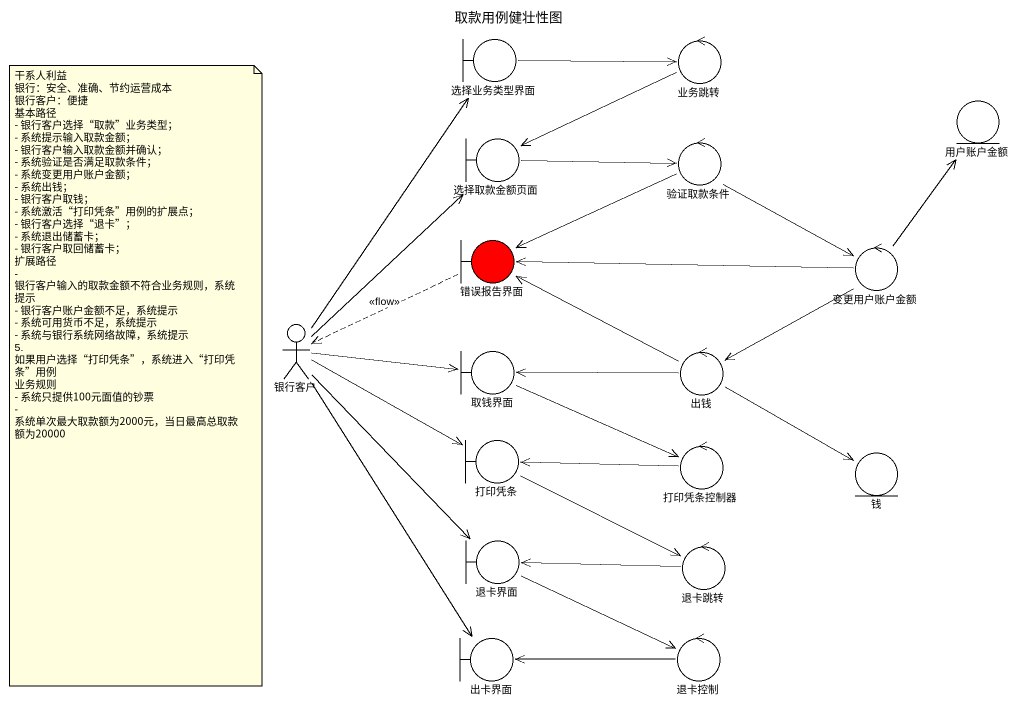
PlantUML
@startuml
title 取款用例健壮性图
boundary 选择业务类型界面
control 业务跳转
entity 用户账户金额
boundary 选择取款金额页面
control 验证取款条件
boundary 错误报告界面 #FF0000
control 变更用户账户金额
actor 银行客户
boundary 取钱界面
control 出钱
boundary 打印凭条
control 打印凭条控制器
entity 钱
boundary 退卡界面
control 退卡跳转
boundary 出卡界面
control 退卡控制
选择业务类型界面 -right-> 业务跳转
业务跳转 -left-> 选择取款金额页面
选择取款金额页面 -right-> 验证取款条件
验证取款条件 -left-> 错误报告界面
验证取款条件 -right-> 变更用户账户金额
错误报告界面 .left.> 银行客户 : <<flow>>
变更用户账户金额 -up-> 用户账户金额
变更用户账户金额 -left-> 错误报告界面
变更用户账户金额 -left-> 出钱
银行客户 -up-> 选择业务类型界面
银行客户 -up-> 选择取款金额页面
银行客户 -right-> 取钱界面
银行客户 -right-> 打印凭条
银行客户 --> 退卡界面
银行客户 --> 出卡界面
取钱界面 -right-> 打印凭条控制器
出钱 -left-> 错误报告界面
出钱 -left-> 取钱界面
出钱 -right-> 钱
打印凭条 -right-> 退卡跳转
打印凭条控制器 -left-> 打印凭条
退卡界面 -right-> 退卡控制
退卡跳转 -left-> 退卡界面
退卡控制 -left-> 出卡界面
note as N1
  干系人利益
  银行：安全、准确、节约运营成本
  银行客户：便捷
  基本路径
  - 银行客户选择“取款”业务类型；
  - 系统提示输入取款金额；
  - 银行客户输入取款金额并确认；
  - 系统验证是否满足取款条件；
  - 系统变更用户账户金额；
  - 系统出钱；
  - 银行客户取钱；
  - 系统激活“打印凭条”用例的扩展点；
  - 银行客户选择“退卡”；
  - 系统退出储蓄卡；
  - 银行客户取回储蓄卡；
  扩展路径
  - 银行客户输入的取款金额不符合业务规则，系统提示
  - 银行客户账户金额不足，系统提示
  - 系统可用货币不足，系统提示
  - 系统与银行系统网络故障，系统提示
  5. 如果用户选择“打印凭条”，系统进入“打印凭条”用例
  业务规则
  - 系统只提供100元面值的钞票
  - 系统单次最大取款额为2000元，当日最高总取款额为20000
end note
@enduml
